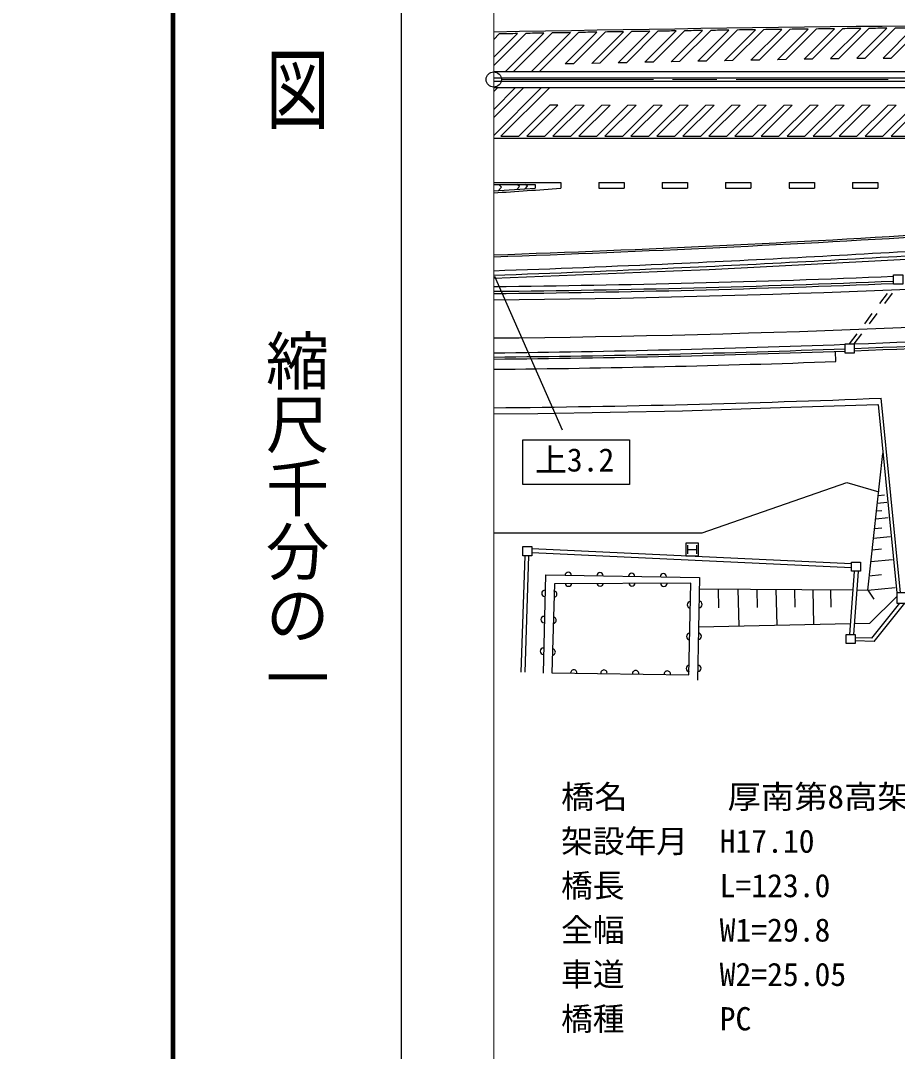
# Model space of a CAD drawing. Units: millimetres, scale not verified. Extents: x -4899410 to 5109540, y -9693800 to 6319957.
# Drawn here: x 28001 to 97124, y 234058 to 315316 of the extents above; entities that cross this region are included whole.
import ezdxf
from ezdxf.enums import TextEntityAlignment as Align

# ---------------------------------------------------------------- set-up
doc = ezdxf.new("R2010")
doc.units = ezdxf.units.MM
doc.header["$LTSCALE"] = 1000
doc.linetypes.add('CHAIN', pattern=[18.5, 12, -1.5, 3.5, -1.5])
for name, color, linetype, lineweight in [('M-BGD', 7, 'Continuous', 25), ('M-BMK', 2, 'CHAIN', 13), ('M-BMK-OTRS', 5, 'Continuous', 25), ('M-BMK-SRVR', 3, 'Continuous', 25), ('M-STR-HTXT', 7, 'Continuous', 13), ('M-STR-STR1', 1, 'Continuous', 25), ('M-STR-STRC', 7, 'Continuous', 25), ('M-STR-STRD', 5, 'Continuous', 25), ('M-TTL', 7, 'Continuous', 140), ('M-TTL-BAND', 7, 'Continuous', 25)]:
    doc.layers.add(name, color=color, linetype=linetype, lineweight=lineweight)
doc.styles.add('@ＭＳ ゴシック', font='')
doc.styles.add('ＭＳ ゴシック', font='')
doc.styles.get('@ＭＳ ゴシック').set_extended_font_data('@MS Gothic')
doc.styles.get('ＭＳ ゴシック').set_extended_font_data('MS Gothic')

msp = doc.modelspace()

# ---------------------------------------------------------------- linework, layer by layer
at = {"layer": 'M-BGD'}
for p, q in [((95752, 293018), (96354, 293816)), ((96129, 293023), (96730, 293822)), ((94547, 291422), (95149, 292220)), ((94927, 291424), (95528, 292223)), ((93342, 289826), (93945, 290624)), ((93724, 289826), (94325, 290625)), ((92262, 288440), (92247, 289240)), ((97367, 270202), (95844, 285554)), ((95615, 285044), (97073, 270200)), ((94792, 270426), (95984, 281202)), ((81725, 274928), (93127, 278893)), ((93127, 278893), (95650, 278178)), ((95618, 277891), (96102, 277938)), ((95550, 277277), (96292, 277349)), ((95482, 276659), (95895, 276699)), ((95413, 276040), (96410, 276137)), ((65302, 274934), (81725, 274928)), ((95246, 274528), (96554, 274655)), ((95330, 275284), (95888, 275338)), ((81455, 274123), (80455, 274121)), ((80455, 274121), (80457, 273121)), ((80611, 273273), (80610, 273973)), ((81312, 273271), (81311, 273971)), ((81457, 273123), (81455, 274123)), ((67747, 273135), (67446, 263954)), ((68047, 273135), (67746, 263941)), ((93502, 272484), (68307, 273667)), ((93503, 272184), (68308, 273366)), ((80457, 273121), (81457, 273123)), ((80611, 273623), (81311, 273624)), ((95144, 273604), (95880, 273675)), ((95042, 272680), (96729, 272844)), ((69217, 263875), (69408, 271615)), ((69408, 271615), (81536, 271424)), ((81536, 271424), (81355, 263329)), ((93729, 271893), (93355, 266922)), ((94029, 271893), (93655, 266922)), ((94904, 271549), (95870, 271643)), ((70080, 270928), (69890, 263898)), ((80853, 270959), (70080, 270928)), ((80681, 263738), (80853, 270959)), ((94785, 270421), (96944, 270630)), ((81516, 270518), (93619, 270434)), ((82990, 270504), (83026, 269028)), ((84545, 270489), (84615, 267589)), ((86048, 270474), (86082, 269049)), ((87551, 270458), (87618, 267661)), ((89003, 270444), (89036, 269070)), ((90455, 270429), (90520, 267731)), ((91858, 270415), (91890, 269090)), ((93919, 270432), (94792, 270426)), ((94785, 270421), (95262, 269698)), ((97076, 269921), (94924, 267796)), ((95119, 266633), (97308, 269399)), ((95299, 266380), (97699, 269403)), ((93418, 267765), (81448, 267512)), ((94924, 267796), (93719, 267771)), ((95119, 266633), (93807, 266661)), ((95299, 266380), (93808, 266411)), ((69890, 263898), (80681, 263738))]:
    msp.add_line(p, q, dxfattribs=at)
for points in [[(96821, 295270), (97541, 295271), (97542, 294551), (96822, 294550)], [(93004, 289825), (93724, 289826), (93725, 289106), (93005, 289105)], [(67587, 273854), (68307, 273856), (68308, 273136), (67588, 273134)], [(93502, 272628), (94222, 272630), (94223, 271910), (93503, 271908)], [(97081, 269397), (97884, 269404), (97876, 270207), (97073, 270200)], [(93087, 266921), (93807, 266922), (93808, 266202), (93088, 266201)]]:
    msp.add_lwpolyline(points, close=True, dxfattribs=at)
for centre, radius, start, end in [((261729, 1107437), 802500, 279.28179, 279.28179), ((105069, -4689325), 5000125, 88.25258, 88.25258), ((105069, -4689325), 4999875, 88.25243, 88.25243), ((189475, -896639), 1201900, 87.05262, 87.05262), ((20479, 1597830), 1303350, 272.59455, 273.51275), ((20479, 1597830), 1303350, 271.9708, 272.59455), ((55576, 1294250), 999940, 270.55731, 272.36402), ((55576, 1294250), 1000320, 270.55709, 272.36316), ((55576, 1294250), 1000500, 270.55699, 272.36275), ((52752, 1372883), 1083831, 272.16649, 274.06572), ((55576, 1294250), 1005500, 272.17436, 274.22295), ((56145, 1294280), 1005688, 272.14148, 274.19044), ((52752, 1372883), 1083831, 270.66346, 272.12841), ((55576, 1294250), 1005500, 270.55422, 272.1333), ((56145, 1294280), 1005688, 270.52165, 272.10043), ((56146, 1294280), 1006488, 270.52123, 272.05642), ((55576, 1294250), 1009500, 270.55203, 272.2861), ((71173, 271587), 250, 359.09913, 179.09913), ((73673, 271548), 250, 359.09913, 179.09913), ((76173, 271508), 250, 359.09913, 179.09913), ((78673, 271469), 250, 359.09913, 179.09913), ((71195, 270973), 250, 180.16567, 0.16567), ((73696, 270980), 250, 180.16567, 0.16567), ((76196, 270987), 250, 180.16567, 0.16567), ((78716, 270953), 250, 180.16567, 0.16567), ((69331, 270160), 250, 88.58833, 268.58833), ((70034, 270105), 250, 268.44687, 88.44687), ((80812, 269262), 250, 88.6405, 268.6405), ((81488, 269287), 250, 268.72021, 88.72021), ((69273, 268099), 250, 88.58833, 268.58833), ((69977, 268044), 250, 268.44687, 88.44687), ((80753, 266762), 250, 88.6405, 268.6405), ((81432, 266787), 250, 268.72021, 88.72021), ((69212, 265600), 250, 88.58833, 268.58833), ((69909, 265544), 250, 268.44687, 88.44687), ((71612, 263890), 250, 359.15096, 179.15096), ((73987, 263876), 250, 359.15096, 179.15096), ((76487, 263839), 250, 359.15096, 179.15096), ((80726, 264237), 250, 88.6405, 268.6405), ((81405, 264261), 250, 268.72021, 88.72021), ((78987, 263802), 250, 359.15096, 179.15096)]:
    msp.add_arc(centre, radius, start, end, dxfattribs=at)
at = {"layer": 'M-BMK'}
msp.add_line((65902, 310675), (105061, 310675), dxfattribs=at)
at = {"layer": 'M-BMK-OTRS'}
msp.add_lwpolyline([(65302, 284307), (68773, 284336), (80186, 284548), (87891, 284817), (95563, 285042)], dxfattribs=at)
at = {"layer": 'M-BMK-SRVR'}
msp.add_circle((65302, 310675), 600, dxfattribs=at)
at = {"layer": 'M-STR-HTXT'}
for p, q in [((65302, 366575), (65302, 216423)), ((71781, 308650), (72418, 308650)), ((73832, 308650), (74468, 308650)), ((75883, 308650), (76519, 308650)), ((77933, 308650), (78570, 308650)), ((79984, 308650), (80620, 308650)), ((82034, 308650), (82671, 308650)), ((84085, 308650), (84721, 308650)), ((86136, 308650), (86772, 308650)), ((88186, 308650), (88823, 308650)), ((90237, 308650), (90873, 308650)), ((92287, 308650), (92924, 308650)), ((94338, 308650), (94974, 308650)), ((96389, 308650), (97025, 308650))]:
    msp.add_line(p, q, dxfattribs=at)
for centre, radius, start, end in [((257063, 3315607), 3004350, 271.4629, 271.4629), ((257063, 3315607), 3004350, 271.5107, 271.5107), ((331509, 1116868), 804350, 272.15687, 272.15687)]:
    msp.add_arc(centre, radius, start, end, dxfattribs=at)
at = {"layer": 'M-STR-STR1'}
msp.add_line((65302, 295021), (79479, 295584), dxfattribs=at)
msp.add_lwpolyline([(79479, 295584), (82278, 295695), (100368, 296647)], dxfattribs=at)
at = {"layer": 'M-STR-STRC'}
for p, q in [((77604, 314472), (75118, 311986)), ((78250, 314482), (75767, 311999)), ((79686, 314504), (77210, 312028)), ((80332, 314514), (77859, 312041)), ((81768, 314535), (79302, 312069)), ((82413, 314544), (79951, 312082)), ((83848, 314565), (81394, 312111)), ((84493, 314574), (82043, 312124)), ((85927, 314593), (83486, 312153)), ((86572, 314601), (84136, 312165)), ((88004, 314620), (85578, 312194)), ((88649, 314628), (86228, 312207)), ((90081, 314646), (87671, 312236)), ((90725, 314653), (88320, 312248)), ((92156, 314670), (89763, 312277)), ((92800, 314677), (90412, 312290)), ((94230, 314693), (91863, 312326)), ((94873, 314700), (92505, 312332)), ((96302, 314715), (93931, 312344)), ((96945, 314722), (94573, 312350)), ((98374, 314736), (96000, 312362)), ((99016, 314742), (96642, 312368)), ((67820, 314305), (65302, 311787)), ((67172, 314293), (65302, 312423)), ((65730, 314266), (65302, 313837)), ((69261, 314332), (66229, 311300)), ((69909, 314343), (66865, 311300)), ((71348, 314369), (68280, 311300)), ((71996, 314380), (68916, 311300)), ((73435, 314405), (70934, 311903)), ((74082, 314415), (71583, 311916)), ((75520, 314439), (73026, 311945)), ((76167, 314450), (73675, 311958)), ((77859, 312041), (77210, 312028)), ((79951, 312082), (79302, 312069)), ((82043, 312124), (81394, 312111)), ((84136, 312165), (83486, 312153)), ((86228, 312207), (85578, 312194)), ((88320, 312248), (87671, 312236)), ((90412, 312290), (89763, 312277)), ((91863, 312326), (92505, 312332)), ((93931, 312344), (94573, 312350)), ((96000, 312362), (96642, 312368)), ((71583, 311916), (70934, 311903)), ((73675, 311958), (73026, 311945)), ((75767, 311999), (75118, 311986)), ((69080, 310050), (65302, 306271)), ((67666, 310050), (65302, 307686)), ((65615, 310050), (65302, 309736)), ((67030, 310050), (65302, 308322)), ((69717, 310050), (65866, 306200)), ((69731, 308650), (67281, 306200)), ((70367, 308650), (67917, 306200)), ((71781, 308650), (69331, 306200)), ((70367, 308650), (69731, 308650)), ((72418, 308650), (69968, 306200)), ((73832, 308650), (71382, 306200)), ((74468, 308650), (72018, 306200)), ((75883, 308650), (73433, 306200)), ((76519, 308650), (74069, 306200)), ((77933, 308650), (75483, 306200)), ((78570, 308650), (76120, 306200)), ((79984, 308650), (77534, 306200)), ((80620, 308650), (78170, 306200)), ((82034, 308650), (79584, 306200)), ((82671, 308650), (80221, 306200)), ((84085, 308650), (81635, 306200)), ((84721, 308650), (82271, 306200)), ((86136, 308650), (83686, 306200)), ((86772, 308650), (84322, 306200)), ((88186, 308650), (85736, 306200)), ((88823, 308650), (86373, 306200)), ((90237, 308650), (87787, 306200)), ((90873, 308650), (88423, 306200)), ((92287, 308650), (89837, 306200)), ((92924, 308650), (90474, 306200)), ((94338, 308650), (91888, 306200)), ((94974, 308650), (92524, 306200)), ((96389, 308650), (93939, 306200)), ((97025, 308650), (94575, 306200)), ((98439, 308650), (95989, 306200)), ((99076, 308650), (96626, 306200)), ((65302, 306050), (105061, 306050)), ((65866, 306200), (67281, 306200)), ((67917, 306200), (69331, 306200)), ((69968, 306200), (71382, 306200)), ((72018, 306200), (73433, 306200)), ((74069, 306200), (75483, 306200)), ((76120, 306200), (77534, 306200)), ((78170, 306200), (79584, 306200)), ((80221, 306200), (81635, 306200)), ((82271, 306200), (83686, 306200)), ((84322, 306200), (85736, 306200)), ((86373, 306200), (87787, 306200)), ((88423, 306200), (89837, 306200)), ((90474, 306200), (91888, 306200)), ((92524, 306200), (93939, 306200)), ((94575, 306200), (95989, 306200)), ((96626, 306200), (98040, 306200)), ((65302, 302550), (70580, 302550)), ((65302, 302400), (68580, 302400)), ((65916, 302196), (65701, 302400)), ((67330, 302235), (67156, 302400)), ((67966, 302253), (67810, 302400)), ((68580, 302400), (68580, 302109)), ((70580, 302550), (70580, 302100)), ((73580, 302550), (75580, 302550)), ((73580, 302550), (73580, 302100)), ((75580, 302550), (75580, 302100)), ((78580, 302550), (78580, 302100)), ((78580, 302550), (80580, 302550)), ((80580, 302550), (80580, 302100)), ((83580, 302550), (83580, 302100)), ((83580, 302550), (85580, 302550)), ((85580, 302550), (85580, 302100)), ((88580, 302550), (88580, 302100)), ((88580, 302550), (90580, 302550)), ((90580, 302550), (90580, 302100)), ((93580, 302550), (93580, 302100)), ((93580, 302550), (95580, 302550)), ((95580, 302550), (95580, 302100)), ((65644, 301908), (65916, 302196)), ((67115, 302008), (67330, 302235)), ((67778, 302054), (67966, 302253)), ((73580, 302100), (75580, 302100)), ((78580, 302100), (80580, 302100)), ((83580, 302100), (85580, 302100)), ((88580, 302100), (90580, 302100)), ((93580, 302100), (95580, 302100)), ((70728, 283036), (65382, 295145)), ((67598, 282257), (75998, 282257)), ((67598, 278757), (67598, 282257)), ((75998, 282257), (75998, 278757)), ((75998, 278757), (67598, 278757))]:
    msp.add_line(p, q, dxfattribs=at)
for centre, radius, start, end in [((257060, 3315607), 3001900, 268.93747, 268.93747), ((257060, 3315607), 3001900, 269.09462, 269.09462), ((257060, 3315607), 3001900, 269.13401, 269.13401), ((257060, 3315607), 3001900, 269.22518, 269.22518), ((257060, 3315607), 3001900, 269.25247, 269.25247), ((257060, 3315607), 3001900, 269.26472, 269.26472), ((257060, 3315607), 3001900, 269.41103, 269.41103), ((257060, 3315607), 3001900, 269.50293, 269.50293), ((257060, 3315607), 3001900, 269.54279, 269.54279), ((257060, 3315607), 3001900, 269.65025, 269.65025), ((257060, 3315607), 3001900, 269.74279, 269.74279), ((257060, 3315607), 3001900, 269.81066, 269.81066), ((257060, 3315607), 3001900, 269.93147, 269.93147), ((257063, 3315607), 3001900, 270.47275, 270.47275), ((257063, 3315607), 3001900, 270.41909, 270.41909), ((257063, 3315607), 3001900, 270.50107, 270.50107), ((257063, 3315607), 3001900, 270.54215, 270.54215), ((257063, 3315607), 3001900, 270.55487, 270.55487), ((257063, 3315607), 3001900, 270.37817, 270.37817), ((257063, 3315607), 3001900, 270.34995, 270.34995), ((257063, 3315607), 3001900, 270.29649, 270.29649), ((257063, 3315607), 3001900, 270.25573, 270.25573), ((257063, 3315607), 3001900, 270.26835, 270.26835), ((257063, 3315607), 3001900, 270.21502, 270.21502), ((257063, 3315607), 3001900, 270.17436, 270.17436), ((257063, 3315607), 3001900, 270.13374, 270.13374), ((257063, 3315607), 3001900, 270.0122, 270.0122), ((257063, 3315607), 3001900, 270.62444, 270.62444), ((257063, 3315607), 3001900, 270.66567, 270.66567), ((257063, 3315607), 3001900, 270.67844, 270.67844), ((257063, 3315607), 3001900, 270.70695, 270.70695), ((257063, 3315607), 3001900, 270.78968, 270.78968), ((257063, 3315607), 3001900, 270.88547, 270.88547), ((257063, 3315607), 3001900, 270.91417, 270.91417), ((257063, 3315607), 3001900, 270.95577, 270.95577), ((257063, 3315607), 3001900, 270.99743, 270.99743), ((257063, 3315607), 3001900, 271.03915, 271.03915), ((257063, 3315607), 3001900, 271.05206, 271.05206), ((331502, 1116867), 801900, 272.8757, 272.8757), ((132409, -3183198), 3501900, 91.09382, 91.09382), ((105065, -4689325), 5004475, 88.93679, 88.93679), ((105065, -4689325), 5004475, 88.94407, 88.94407), ((105065, -4689325), 5004475, 88.91329, 88.91329), ((105065, -4689325), 5004475, 88.92057, 88.92057), ((132409, -3183198), 3498100, 89.16227, 89.16227), ((132409, -3183198), 3498100, 89.22959, 89.22959), ((132409, -3183198), 3498100, 89.24002, 89.24002), ((132409, -3183198), 3498100, 89.12862, 89.12862), ((132409, -3183198), 3498100, 88.99408, 88.99408), ((132409, -3183198), 3498100, 89.27369, 89.27369), ((132409, -3183198), 3498100, 89.3643, 89.3643), ((132409, -3183198), 3498100, 89.46539, 89.46539), ((132409, -3183198), 3498100, 89.47583, 89.47583), ((132409, -3183198), 3498100, 89.50954, 89.50954), ((132409, -3183198), 3498100, 89.60026, 89.60026), ((132409, -3183198), 3498100, 89.61071, 89.61071), ((132409, -3183198), 3498100, 89.634, 89.634), ((132409, -3183198), 3498100, 89.64445, 89.64445), ((132409, -3183198), 3498100, 89.67819, 89.67819), ((132409, -3183198), 3498100, 89.70148, 89.70148), ((132409, -3183198), 3498100, 89.71194, 89.71194), ((132409, -3183198), 3498100, 89.74569, 89.74569), ((132409, -3183198), 3498100, 89.77945, 89.77945), ((132409, -3183198), 3498100, 89.80275, 89.80275), ((132409, -3183198), 3498100, 89.81321, 89.81321), ((132409, -3183198), 3498100, 89.83652, 89.83652), ((132409, -3183198), 3498100, 89.88076, 89.88076), ((132409, -3183198), 3498100, 89.91454, 89.91454), ((132409, -3183198), 3498100, 89.93786, 89.93786), ((132409, -3183198), 3498100, 89.94833, 89.94833), ((132409, -3183198), 3498100, 90.00546, 90.00546), ((132409, -3183198), 3498100, 90.11737, 90.11737), ((132409, -3183198), 3498100, 90.14071, 90.14071), ((132409, -3183198), 3498100, 90.15119, 90.15119), ((132409, -3183198), 3498100, 90.17454, 90.17454), ((132409, -3183198), 3498100, 90.20837, 90.20837), ((132409, -3183198), 3498100, 90.24222, 90.24222), ((132409, -3183198), 3498100, 90.35427, 90.35427), ((132409, -3183198), 3498100, 90.41146, 90.41146), ((132409, -3183198), 3498100, 90.47917, 90.47917), ((132409, -3183198), 3498100, 90.54695, 90.54695), ((132409, -3183198), 3498100, 90.55748, 90.55748), ((132409, -3183198), 3498100, 90.61482, 90.61482), ((132409, -3183198), 3498100, 90.62535, 90.62535), ((132409, -3183198), 3498100, 90.72733, 90.72733), ((132409, -3183198), 3498100, 90.78484, 90.78484), ((132409, -3183198), 3498100, 90.92124, 90.92124), ((132409, -3183198), 3498100, 90.98956, 90.98956), ((132409, -3183198), 3498100, 91.03437, 91.03437), ((132409, -3183198), 3498100, 91.05797, 91.05797), ((132409, -3183198), 3498100, 91.06859, 91.06859), ((132409, -3183198), 3498100, 91.0922, 91.0922), ((132409, -3183198), 3498250, 88.95989, 91.09918), ((132409, -3183198), 3498100, 90.8977, 90.92124), ((132409, -3183198), 3498100, 90.86358, 90.88711), ((132409, -3183198), 3498100, 90.82949, 90.853), ((132409, -3183198), 3498100, 90.79541, 90.81891), ((132409, -3183198), 3498100, 90.76136, 90.78484), ((132409, -3183198), 3498100, 90.72733, 90.75079), ((132409, -3183198), 3498100, 90.69331, 90.71677), ((132409, -3183198), 3498100, 90.65932, 90.68276), ((132409, -3183198), 3498100, 90.62535, 90.64878), ((132409, -3183198), 3498100, 90.5914, 90.61482), ((132409, -3183198), 3498100, 90.55748, 90.58087), ((132409, -3183198), 3498100, 91.06859, 91.0922), ((132409, -3183198), 3498100, 91.03437, 91.05797), ((132409, -3183198), 3498100, 91.00017, 91.02375), ((132409, -3183198), 3498100, 90.96599, 90.98956), ((132409, -3183198), 3498100, 90.93183, 90.95539), ((105065, -4689325), 4995525, 89.97928, 89.97928), ((105065, -4689325), 4995525, 89.98659, 89.98659), ((105065, -4689325), 4995525, 89.93959, 89.93959), ((105065, -4689325), 4995525, 89.88529, 89.88529), ((105065, -4689325), 4995525, 89.89259, 89.89259), ((105065, -4689325), 4995525, 89.8691, 89.8691), ((105065, -4689325), 4995525, 89.83829, 89.83829), ((105065, -4689325), 4995525, 89.7443, 89.7443), ((105065, -4689325), 4995525, 89.7208, 89.7208), ((105065, -4689325), 4995525, 89.72811, 89.72811), ((105065, -4689325), 4995525, 89.6973, 89.6973), ((105065, -4689325), 4995525, 89.70461, 89.70461), ((105065, -4689325), 4995525, 89.6738, 89.6738), ((105065, -4689325), 4995525, 89.68111, 89.68111), ((105065, -4689325), 4995525, 89.65761, 89.65761), ((105065, -4689325), 4995525, 89.62681, 89.62681), ((105065, -4689325), 4995525, 89.63411, 89.63411), ((105065, -4689325), 4995525, 89.60331, 89.60331), ((105065, -4689325), 4995525, 89.57981, 89.57981), ((105065, -4689325), 4995525, 89.58712, 89.58712), ((105065, -4689325), 4995525, 89.55631, 89.55631), ((105065, -4689325), 4995525, 89.56362, 89.56362), ((105065, -4689325), 4995525, 89.50932, 89.50932), ((105065, -4689325), 4995525, 89.49312, 89.49312), ((105065, -4689325), 4995525, 89.43882, 89.43882), ((105065, -4689325), 4995525, 89.44613, 89.44613), ((105065, -4689325), 4995525, 89.46963, 89.46963), ((105065, -4689325), 4995525, 89.39183, 89.39183), ((105065, -4689325), 4995525, 89.36833, 89.36833), ((105065, -4689325), 4995525, 89.37563, 89.37563), ((105065, -4689325), 4995525, 89.27433, 89.27433), ((105065, -4689325), 4995525, 89.25814, 89.25814), ((105065, -4689325), 4995525, 89.22734, 89.22734), ((105065, -4689325), 4995525, 89.23464, 89.23464), ((105065, -4689325), 4995525, 89.20384, 89.20384), ((105065, -4689325), 4995525, 89.18034, 89.18034), ((105065, -4689325), 4995525, 89.10985, 89.10985), ((105065, -4689325), 4995525, 89.11715, 89.11715), ((105065, -4689325), 4995525, 89.08635, 89.08635), ((105065, -4689325), 4995525, 89.03935, 89.03935), ((105065, -4689325), 4995525, 89.04666, 89.04666), ((105065, -4689325), 4995525, 88.99236, 88.99236), ((105065, -4689325), 4995525, 88.99966, 88.99966), ((105065, -4689325), 4995525, 88.96886, 88.96886), ((105065, -4689325), 4995525, 88.95266, 88.95266), ((105065, -4689325), 4995525, 88.92186, 88.92186), ((105065, -4689325), 4995525, 88.87486, 88.87486), ((105065, -4689325), 4995525, 88.88217, 88.88217), ((105065, -4689325), 4995525, 88.85867, 88.85867), ((105065, -4689325), 4995525, 88.82787, 88.82787), ((105065, -4689325), 4995525, 88.83517, 88.83517), ((105065, -4689325), 4995525, 88.80437, 88.80437), ((105065, -4689325), 4995525, 88.81167, 88.81167), ((105065, -4689325), 4995525, 88.73387, 88.73387), ((189474, -896639), 1201900, 86.64169, 86.64169), ((189474, -896639), 1201900, 86.67126, 86.67126), ((189474, -896639), 1201900, 86.54669, 86.54669), ((189474, -896639), 1201900, 86.26236, 86.26236), ((189474, -896639), 1201900, 86.29179, 86.29179), ((189474, -896639), 1201900, 86.1972, 86.1972), ((189474, -896639), 1201900, 86.07337, 86.07337), ((189474, -896639), 1201900, 86.00837, 86.00837), ((189474, -896639), 1201900, 85.91412, 85.91412), ((189474, -896639), 1201900, 85.81998, 85.81998), ((189474, -896639), 1201900, 85.69673, 85.69673), ((189474, -896639), 1201900, 85.72595, 85.72595), ((189474, -896639), 1201900, 85.60284, 85.60284), ((189474, -896639), 1201900, 85.63204, 85.63204), ((189474, -896639), 1201900, 85.50907, 85.50907), ((189474, -896639), 1201900, 85.22839, 85.22839), ((189474, -896639), 1201900, 85.25746, 85.25746), ((189474, -896639), 1201900, 85.16408, 85.16408), ((189474, -896639), 1201900, 85.07081, 85.07081), ((189474, -896639), 1201900, 84.85566, 84.85566), ((189474, -896639), 1201900, 84.76275, 84.76275), ((189474, -896639), 1201900, 84.79165, 84.79165), ((189474, -896639), 1201900, 84.57723, 84.57723), ((189474, -896639), 1201900, 84.51343, 84.51343), ((189475, -896639), 1201900, 88.66414, 88.66414), ((189475, -896639), 1201900, 88.69449, 88.69449), ((189475, -896639), 1201900, 88.59692, 88.59692), ((189475, -896639), 1201900, 88.46922, 88.46922), ((189475, -896639), 1201900, 88.37194, 88.37194), ((189475, -896639), 1201900, 88.27479, 88.27479), ((189475, -896639), 1201900, 88.30498, 88.30498), ((189475, -896639), 1201900, 88.20792, 88.20792), ((189475, -896639), 1201900, 88.08086, 88.08086), ((189475, -896639), 1201900, 88.11098, 88.11098), ((189475, -896639), 1201900, 87.88743, 87.88743), ((189475, -896639), 1201900, 87.79089, 87.79089), ((189475, -896639), 1201900, 87.82089, 87.82089), ((189475, -896639), 1201900, 87.72444, 87.72444), ((189475, -896639), 1201900, 87.62811, 87.62811), ((189475, -896639), 1201900, 87.31001, 87.31001), ((189475, -896639), 1201900, 87.33983, 87.33983), ((189475, -896639), 1201900, 87.2142, 87.2142), ((189475, -896639), 1201900, 87.24398, 87.24398), ((189475, -896639), 1201900, 87.1185, 87.1185), ((189475, -896639), 1201900, 86.92745, 86.92745), ((189475, -896639), 1201900, 86.95712, 86.95712), ((189475, -896639), 1201900, 86.76646, 86.76646), ((-14811, 1499058), 1199850, 273.82841, 273.98535), ((-14811, 1499058), 1200000, 273.82793, 274.08058), ((20480, 1597830), 1301750, 271.97318, 273.54303), ((20480, 1597830), 1301900, 271.97296, 273.54303), ((20479, 1597830), 1303000, 272.59525, 273.51599), ((20479, 1597830), 1303000, 271.97133, 272.59525), ((55576, 1294250), 1001000, 270.55672, 274.22295), ((55576, 1294250), 1004000, 270.55505, 274.22295)]:
    msp.add_arc(centre, radius, start, end, dxfattribs=at)
at = {"layer": 'M-STR-STRD'}
msp.add_line((65302, 311300), (105061, 311300), dxfattribs=at)
at = {"layer": 'M-STR-STRD', "color": 150}
for p, q in [((65302, 310800), (105061, 310800)), ((65302, 310550), (105061, 310550)), ((65302, 310050), (105061, 310050))]:
    msp.add_line(p, q, dxfattribs=at)
at = {"layer": 'M-TTL', "color": 2}
msp.add_line((40000, 380000), (40000, 20000), dxfattribs=at)
at = {"layer": 'M-TTL-BAND'}
msp.add_line((58000, 370000), (58000, 20000), dxfattribs=at)

# ---------------------------------------------------------------- texts
at = {"layer": 'M-STR-HTXT', "style": 'ＭＳ ゴシック', "width": 1.05}
msp.add_text('橋名\u3000\u3000\u3000厚南第8高架橋', height=1833, dxfattribs=at).set_placement((70611, 254130), align=Align.MIDDLE_LEFT)
at = {"layer": 'M-STR-HTXT', "style": 'ＭＳ ゴシック'}
for s, p in [('架設年月\u3000H17.10', (70611, 250630)), ('橋長\u3000\u3000\u3000L=123.0', (70611, 247130)), ('全幅\u3000\u3000\u3000W1=29.8', (70611, 243630)), ('車道\u3000\u3000\u3000W2=25.05', (70611, 240130)), ('橋種\u3000\u3000\u3000PC', (70611, 236630))]:
    msp.add_text(s, height=1833, dxfattribs=at).set_placement(p, align=Align.MIDDLE_LEFT)
at = {"layer": 'M-STR-STRC', "style": 'ＭＳ ゴシック'}
msp.add_text('上3.2', height=1833, dxfattribs=at).set_placement((71685, 279220), align=Align.BOTTOM_CENTER)
at = {"layer": 'M-TTL-BAND', "style": '@ＭＳ ゴシック', "width": 1.4}
msp.add_text('平  面  図', height=3666, rotation=270, dxfattribs=at).set_placement((49777, 306475), align=Align.MIDDLE_RIGHT)
at = {"layer": 'M-TTL-BAND', "style": '@ＭＳ ゴシック'}
msp.add_text('縮尺千分の一', height=3666, rotation=270, dxfattribs=at).set_placement((49777, 261030), align=Align.MIDDLE_RIGHT)

doc.saveas('drawing.dxf')
